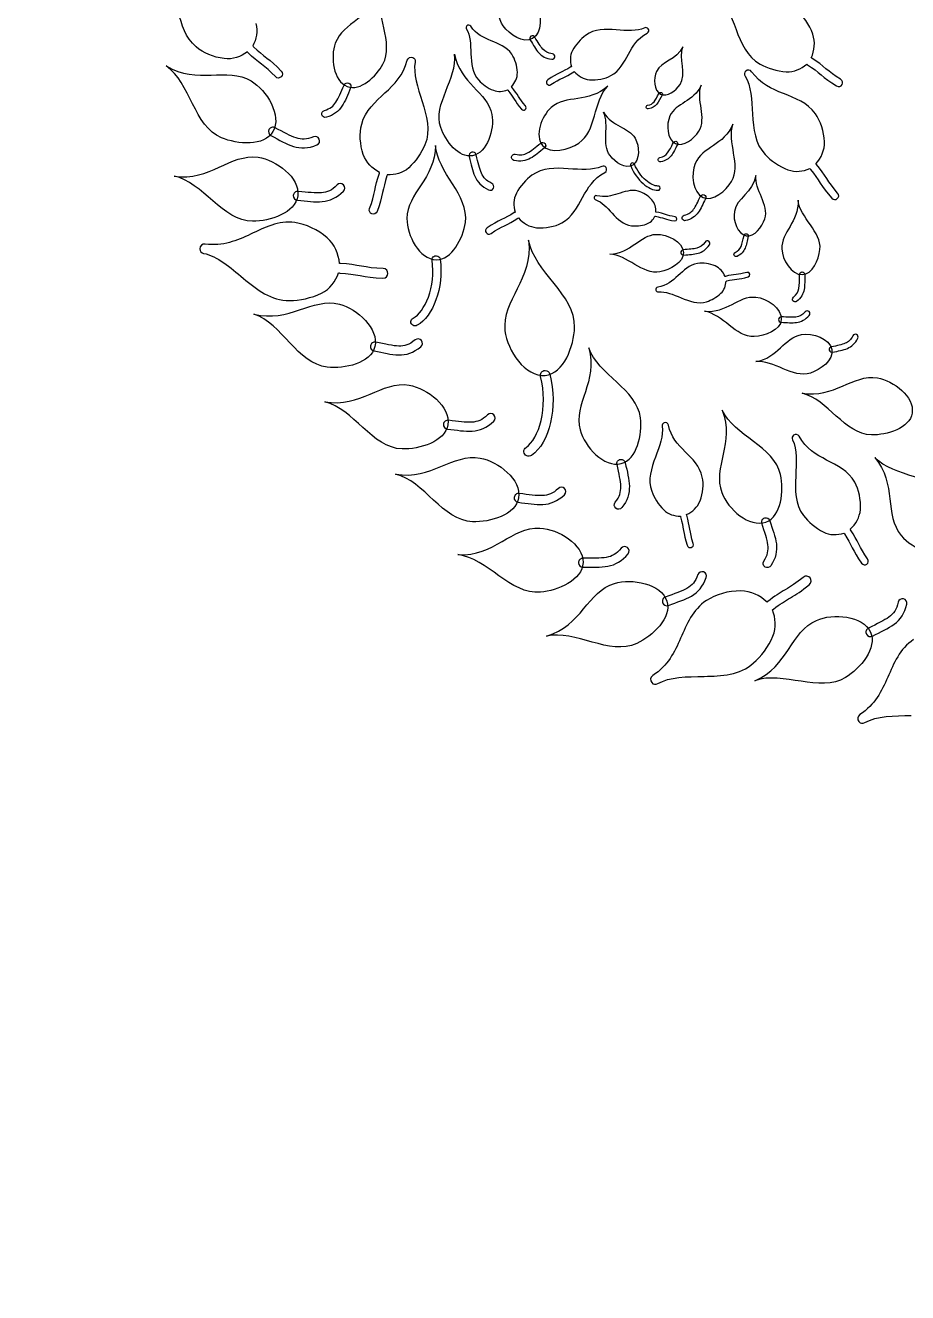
# Model space of a CAD drawing. Extents: x 5.1 to 86.3, y 5.1 to 86.3.
# Drawn here: x 21.09 to 31.24, y 44.89 to 59.46 of the extents above; entities that cross this region are included whole.
import ezdxf

# ---------------------------------------------------------------- set-up
doc = ezdxf.new("R2010")
doc.units = 0
doc.layers.add('View004', color=7, linetype='CONTINUOUS')

msp = doc.modelspace()

# ---------------------------------------------------------------- linework, layer by layer
at = {"layer": 'View004', "color": 1}
for p, q in [((26.173601, 59.457771), (26.173642, 59.457782)), ((26.910342, 59.337355), (26.910342, 59.337355)), ((28.258728, 59.422778), (28.258745, 59.42278)), ((26.927648, 59.310709), (26.927648, 59.310709)), ((25.550251, 59.093166), (25.550199, 59.093175)), ((29.380641, 58.937076), (29.380672, 58.937134)), ((24.797876, 58.759862), (24.797876, 58.759862)), ((24.815171, 58.798074), (24.815171, 58.798074)), ((28.401521, 58.671156), (28.401521, 58.671156)), ((28.4123, 58.689894), (28.4123, 58.689894)), ((23.896648, 58.26408), (23.896648, 58.26408)), ((23.942794, 58.240812), (23.942794, 58.240812)), ((26.228477, 58.005183), (26.228477, 58.005183)), ((27.043696, 58.081358), (27.043696, 58.081358)), ((27.072524, 58.103412), (27.072524, 58.103412)), ((28.571881, 58.103334), (28.571881, 58.103334)), ((28.584516, 58.126499), (28.584516, 58.126499)), ((26.23944, 57.964141), (26.23944, 57.964141)), ((28.066105, 57.87646), (28.066097, 57.876455)), ((28.079854, 57.855684), (28.079854, 57.855684)), ((27.773944, 57.828436), (27.773943, 57.828437)), ((24.176281, 57.506734), (24.176281, 57.506734)), ((24.227822, 57.502956), (24.227822, 57.502956)), ((27.637572, 57.48379), (27.637586, 57.483784)), ((28.8891, 57.483726), (28.8891, 57.483726)), ((28.903954, 57.512824), (28.903954, 57.512824)), ((29.385105, 57.042488), (29.385105, 57.042488)), ((29.39122, 57.066984), (29.39122, 57.066984)), ((23.100408, 56.894303), (23.100377, 56.894382)), ((28.633122, 56.848453), (28.633122, 56.848453)), ((28.66337, 56.851714), (28.66337, 56.851714)), ((25.819495, 56.766879), (25.819495, 56.766879)), ((25.823168, 56.813935), (25.823185, 56.813935)), ((30.029096, 56.596218), (30.029096, 56.596218)), ((30.030013, 56.626928), (30.030013, 56.626928)), ((28.346628, 56.417562), (28.346643, 56.417523)), ((29.757861, 56.07998), (29.757861, 56.07998)), ((29.789674, 56.079181), (29.789674, 56.079181)), ((25.06372, 55.777919), (25.06372, 55.777919)), ((25.114581, 55.768756), (25.114581, 55.768756)), ((30.340858, 55.726557), (30.340858, 55.726557)), ((30.371766, 55.734134), (30.371766, 55.734134)), ((27.071815, 55.494301), (27.071836, 55.494303)), ((27.073944, 55.438187), (27.073944, 55.438187)), ((25.903547, 54.876136), (25.903547, 54.876136)), ((25.954975, 54.871044), (25.954975, 54.871044)), ((28.443701, 54.89326), (28.443732, 54.893245)), ((29.931377, 54.750715), (29.931394, 54.750751)), ((27.937947, 54.47213), (27.937947, 54.47213)), ((27.947161, 54.423458), (27.947161, 54.423458)), ((26.716703, 54.03527), (26.716703, 54.03527)), ((26.768089, 54.029764), (26.768089, 54.029764)), ((29.598194, 53.798954), (29.598194, 53.798954)), ((29.612252, 53.751455), (29.612252, 53.751455)), ((27.456993, 53.283119), (27.456993, 53.283119)), ((27.508662, 53.284172), (27.508662, 53.284172)), ((28.424705, 52.822196), (28.424705, 52.822196)), ((28.47294, 52.840749), (28.47294, 52.840749)), ((30.814619, 52.485465), (30.814619, 52.485465)), ((30.768839, 52.461484), (30.768839, 52.461484)), ((28.298846, 51.904585), (28.29883, 51.904614)), ((30.680968, 51.455858), (30.680952, 51.455887))]:
    msp.add_line(p, q, dxfattribs=at)
at = {"layer": 'View004', "color": 3}
for points in [[(7.701295, 45.701241), (7.701295, 59.277333), (14.944054, 71.82216), (26.701295, 78.610206)], [(45.701295, 7.701242), (24.714474, 7.701242), (7.701295, 24.714421), (7.701295, 45.701241)]]:
    msp.add_open_spline(points, degree=3, dxfattribs=at)
at = {"layer": 'View004', "color": 1}
for points in [[(26.59141, 59.456206), (26.462942, 59.626841), (26.598763, 59.902089), (26.509438, 60.091708)], [(25.188589, 59.862161), (25.072475, 59.542576), (24.750133, 59.503369), (24.659778, 59.257391)], [(25.207798, 59.016511), (25.341576, 59.26471), (25.109666, 59.596958), (25.188589, 59.862161)], [(29.055429, 59.810464), (29.157042, 59.723154), (29.209752, 59.571839), (29.268436, 59.416754)], [(23.058151, 59.215682), (22.93305, 59.322446), (22.895991, 59.470919), (22.852998, 59.613375)], [(26.974379, 59.699048), (27.037234, 59.584818), (27.040708, 59.375641), (26.927648, 59.310709)], [(30.151404, 59.361138), (30.11209, 59.471432), (30.039795, 59.574051), (29.955577, 59.637675)], [(23.746351, 59.48242), (23.771454, 59.393532), (23.751823, 59.304104), (23.709651, 59.225893)], [(26.217468, 59.452527), (26.207444, 59.46718), (26.186795, 59.469627), (26.173601, 59.457771)], [(26.173642, 59.457782), (26.16323, 59.44832), (26.160965, 59.432801), (26.168246, 59.42077)], [(26.168246, 59.42077), (26.21323, 59.346259), (26.215039, 59.242177), (26.219774, 59.134556)], [(26.451886, 59.285466), (26.365119, 59.321505), (26.281165, 59.359915), (26.217468, 59.452527)], [(26.927648, 59.310709), (26.821748, 59.249888), (26.664863, 59.358642), (26.59141, 59.456206)], [(26.910342, 59.337355), (26.895881, 59.327961), (26.891734, 59.308645), (26.901064, 59.294143)], [(26.934301, 59.341514), (26.926081, 59.343411), (26.917442, 59.341912), (26.910342, 59.337355)], [(26.954015, 59.327276), (26.94963, 59.334483), (26.942522, 59.339617), (26.934301, 59.341514)], [(27.046118, 59.190362), (27.017821, 59.221363), (26.991349, 59.268037), (26.954015, 59.327276)], [(27.538348, 59.347563), (27.482139, 59.305839), (27.424639, 59.243356), (27.38763, 59.173231)], [(27.889865, 59.410939), (27.768359, 59.41895), (27.640615, 59.423472), (27.538348, 59.347563)], [(28.217826, 59.43339), (28.128538, 59.392076), (28.011371, 59.402929), (27.889865, 59.410939)], [(28.030681, 59.131448), (28.08192, 59.22447), (28.135476, 59.314042), (28.247419, 59.374138)], [(28.258745, 59.42278), (28.249404, 59.435654), (28.232243, 59.440123), (28.217826, 59.43339)], [(28.247419, 59.374138), (28.265119, 59.383592), (28.270432, 59.406491), (28.258728, 59.422778)], [(29.268436, 59.416754), (29.327115, 59.261668), (29.393646, 59.100822), (29.54546, 59.016967)], [(30.133894, 59.089411), (30.170617, 59.174327), (30.184191, 59.269166), (30.151404, 59.361138)], [(23.379423, 59.080236), (23.259887, 59.095284), (23.14075, 59.14517), (23.058151, 59.215682)], [(23.709651, 59.225893), (23.713299, 59.223537), (23.716871, 59.220953), (23.719873, 59.217761)], [(23.719873, 59.217761), (23.83243, 59.103988), (23.905744, 59.076487), (24.037652, 58.937699)], [(24.659778, 59.257391), (24.60043, 59.095833), (24.637432, 58.822153), (24.797876, 58.759862)], [(26.688711, 59.131367), (26.629575, 59.216727), (26.538652, 59.249423), (26.451886, 59.285466)], [(26.901064, 59.294143), (26.937343, 59.236595), (26.963582, 59.187382), (26.999501, 59.148071)], [(27.156853, 59.135116), (27.102841, 59.141935), (27.074405, 59.159355), (27.046118, 59.190362)], [(27.38763, 59.173231), (27.356858, 59.114931), (27.357253, 59.049581), (27.375014, 58.98871)], [(28.656963, 59.217099), (28.581449, 59.058958), (28.414141, 59.054935), (28.355514, 58.933265)], [(28.624608, 58.782349), (28.70562, 58.90299), (28.603241, 59.084998), (28.656963, 59.217099)], [(23.64856, 59.15808), (23.571382, 59.102356), (23.479102, 59.067686), (23.379423, 59.080236)], [(23.65426, 59.152076), (23.652208, 59.1539), (23.650308, 59.155876), (23.64856, 59.15808)], [(23.970499, 58.87338), (23.846423, 59.00395), (23.775414, 59.029688), (23.65426, 59.152076)], [(25.230666, 58.685025), (25.339964, 58.786001), (25.44379, 58.888959), (25.487893, 59.061428)], [(25.487893, 59.061428), (25.494809, 59.088689), (25.52416, 59.103608), (25.550251, 59.093166)], [(25.550199, 59.093175), (25.570848, 59.0848), (25.582696, 59.062965), (25.578387, 59.041085)], [(25.578387, 59.041085), (25.552213, 58.905746), (25.606378, 58.750027), (25.658127, 58.587452)], [(25.872275, 58.288368), (25.77964, 58.558493), (26.066304, 58.852137), (26.031293, 59.130182)], [(26.031293, 59.130182), (26.094475, 58.791648), (26.410082, 58.699174), (26.459695, 58.438448)], [(26.219774, 59.134556), (26.224486, 59.026934), (26.232914, 58.914165), (26.309579, 58.831596)], [(26.753425, 58.920953), (26.751525, 58.997001), (26.727767, 59.075006), (26.688711, 59.131367)], [(26.999501, 59.148071), (27.03538, 59.108735), (27.082869, 59.081261), (27.148894, 59.072925)], [(27.148894, 59.072925), (27.166068, 59.070727), (27.181771, 59.082868), (27.183969, 59.100041)], [(27.183969, 59.100041), (27.186167, 59.117215), (27.174026, 59.132918), (27.156853, 59.135116)], [(27.828209, 58.884446), (27.931441, 58.940321), (27.979438, 59.038425), (28.030681, 59.131448)], [(30.14081, 59.085231), (30.138606, 59.086827), (30.136326, 59.088195), (30.133894, 59.089411)], [(30.471535, 58.843472), (30.321633, 58.93388), (30.282335, 58.99588), (30.14081, 59.085231)], [(23.351137, 58.169839), (23.030843, 58.304379), (22.99623, 58.802408), (22.715389, 58.995688)], [(22.715389, 58.995688), (23.073966, 58.779025), (23.413425, 58.990779), (23.690358, 58.824778)], [(24.037652, 58.937699), (24.08253, 58.892904), (24.013317, 58.826619), (23.970499, 58.87338)], [(24.797876, 58.759862), (24.94816, 58.701515), (25.13131, 58.874599), (25.207798, 59.016511)], [(26.687457, 58.756815), (26.727357, 58.801769), (26.75499, 58.857538), (26.753425, 58.920953)], [(27.366662, 58.98453), (27.271141, 58.921898), (27.21587, 58.913629), (27.103114, 58.83642)], [(27.1404, 58.781518), (27.246464, 58.854159), (27.299863, 58.861539), (27.402668, 58.928903)], [(27.375014, 58.98871), (27.372126, 58.987646), (27.369238, 58.986278), (27.366662, 58.98453)], [(27.402668, 58.928903), (27.404416, 58.929891), (27.406012, 58.930955), (27.407532, 58.932247)], [(27.407532, 58.932247), (27.453094, 58.881852), (27.512336, 58.843896), (27.58378, 58.837797)], [(27.58378, 58.837797), (27.669457, 58.830501), (27.760046, 58.847541), (27.828209, 58.884446)], [(28.355514, 58.933265), (28.317007, 58.853354), (28.322327, 58.711118), (28.401521, 58.671156)], [(29.380672, 58.937134), (29.364864, 58.922329), (29.36174, 58.898382), (29.3733, 58.880043)], [(29.3733, 58.880043), (29.444284, 58.766424), (29.449516, 58.606276), (29.459328, 58.44075)], [(29.448273, 58.930084), (29.432495, 58.952398), (29.400659, 58.955681), (29.380641, 58.937076)], [(29.81298, 58.678468), (29.678595, 58.731904), (29.548481, 58.789045), (29.448273, 58.930084)], [(29.54546, 59.016967), (29.628905, 58.970873), (29.738794, 58.934909), (29.846586, 58.928649)], [(29.846586, 58.928649), (29.936202, 58.923405), (30.016957, 58.960827), (30.082357, 59.017207)], [(30.082357, 59.017207), (30.085321, 59.014167), (30.088589, 59.011431), (30.092214, 59.009204)], [(30.092214, 59.009204), (30.223763, 58.926208), (30.265218, 58.86239), (30.42456, 58.766269)], [(23.690358, 58.824778), (23.87225, 58.715752), (24.048475, 58.424666), (23.942794, 58.240812)], [(24.667162, 58.579277), (24.697936, 58.625354), (24.723216, 58.691524), (24.760176, 58.776247)], [(24.83586, 58.743521), (24.79994, 58.661213), (24.775468, 58.591778), (24.736397, 58.533341)], [(24.760176, 58.776247), (24.764468, 58.786524), (24.772724, 58.794635), (24.783076, 58.798744)], [(24.783076, 58.798744), (24.793428, 58.802852), (24.805, 58.802611), (24.815171, 58.798074)], [(24.815171, 58.798074), (24.835909, 58.788685), (24.845157, 58.7643), (24.83586, 58.743521)], [(26.309579, 58.831596), (26.351721, 58.786209), (26.412234, 58.741708), (26.477486, 58.715963)], [(26.690877, 58.752863), (26.689889, 58.754307), (26.688749, 58.755599), (26.687457, 58.756815)], [(26.845902, 58.536526), (26.771749, 58.622751), (26.760079, 58.668992), (26.690877, 58.752863)], [(27.103114, 58.83642), (27.065114, 58.811842), (27.103542, 58.755261), (27.1404, 58.781518)], [(27.792788, 58.76181), (27.573445, 58.565691), (27.311645, 58.667747), (27.142069, 58.517201)], [(27.461275, 58.109229), (27.664864, 58.243694), (27.62406, 58.591928), (27.792788, 58.76181)], [(28.401521, 58.671156), (28.4757, 58.633725), (28.578289, 58.71337), (28.624608, 58.782349)], [(28.868484, 58.776622), (28.780711, 58.581551), (28.576656, 58.57201), (28.508482, 58.421914)], [(28.841036, 58.245199), (28.936556, 58.39466), (28.806584, 58.613931), (28.868484, 58.776622)], [(30.42456, 58.766269), (30.476475, 58.733057), (30.524884, 58.812629), (30.471535, 58.843472)], [(24.962779, 58.326577), (25.004062, 58.485776), (25.121368, 58.584049), (25.230666, 58.685025)], [(25.658127, 58.587452), (25.709876, 58.424877), (25.758985, 58.252643), (25.690116, 58.088017)], [(26.477486, 58.715963), (26.531735, 58.694553), (26.589161, 58.701234), (26.640967, 58.722727)], [(26.640967, 58.722727), (26.642183, 58.720295), (26.643627, 58.717863), (26.645451, 58.715811)], [(26.645451, 58.715811), (26.709785, 58.637886), (26.722414, 58.590086), (26.801237, 58.498419)], [(28.252254, 58.543447), (28.288697, 58.550064), (28.307377, 58.562942), (28.325455, 58.585046)], [(28.325455, 58.585046), (28.343541, 58.607146), (28.359812, 58.639827), (28.383, 58.681443)], [(28.42019, 58.660878), (28.397656, 58.620449), (28.381637, 58.586052), (28.358678, 58.558026)], [(28.383, 58.681443), (28.385715, 58.6865), (28.390355, 58.690249), (28.39587, 58.69184)], [(28.39587, 58.69184), (28.401385, 58.693431), (28.407309, 58.692729), (28.4123, 58.689894)], [(28.4123, 58.689894), (28.42247, 58.684043), (28.425996, 58.671073), (28.42019, 58.660878)], [(30.181088, 58.44686), (30.088068, 58.576846), (29.947365, 58.625033), (29.81298, 58.678468)], [(24.505191, 58.43403), (24.498913, 58.456007), (24.511639, 58.478911), (24.533615, 58.48519)], [(24.533615, 58.48519), (24.60275, 58.504814), (24.636402, 58.533194), (24.667162, 58.579277)], [(24.736397, 58.533341), (24.697384, 58.474881), (24.640862, 58.429596), (24.55635, 58.405607)], [(26.459695, 58.438448), (26.492284, 58.267204), (26.410059, 57.999856), (26.23944, 57.964141)], [(26.801237, 58.498419), (26.82653, 58.467389), (26.872563, 58.506665), (26.845902, 58.536526)], [(27.142069, 58.517201), (27.030691, 58.418324), (26.946873, 58.194525), (27.043696, 58.081358)], [(27.819139, 57.96473), (27.717499, 58.09742), (27.816928, 58.31766), (27.745007, 58.466078)], [(27.745007, 58.466078), (27.843713, 58.289404), (28.032355, 58.299676), (28.108891, 58.163794)], [(28.23512, 58.518623), (28.232996, 58.53021), (28.240668, 58.541324), (28.252254, 58.543447)], [(28.259944, 58.501489), (28.248358, 58.499365), (28.237244, 58.507037), (28.23512, 58.518623)], [(28.358678, 58.558026), (28.335748, 58.529985), (28.304494, 58.509577), (28.259944, 58.501489)], [(29.459328, 58.44075), (29.46914, 58.275223), (29.48472, 58.101861), (29.604656, 57.976581)], [(30.28563, 58.124536), (30.280994, 58.241535), (30.242522, 58.361033), (30.181088, 58.44686)], [(23.966274, 58.28569), (23.954208, 58.292226), (23.940015, 58.293617), (23.926909, 58.28955)], [(24.55635, 58.405607), (24.534374, 58.399328), (24.511469, 58.412054), (24.505191, 58.43403)], [(24.981513, 57.978425), (24.94276, 58.092502), (24.935502, 58.221456), (24.962779, 58.326577)], [(28.508482, 58.421914), (28.463704, 58.323331), (28.474134, 58.149907), (28.571881, 58.103334)], [(29.233406, 58.327068), (29.131376, 58.082666), (28.879147, 58.06395), (28.799851, 57.875874)], [(29.217422, 57.668416), (29.330584, 57.856632), (29.162301, 58.123617), (29.233406, 58.327068)], [(23.942794, 58.240812), (23.843805, 58.068602), (23.534269, 58.092912), (23.351137, 58.169839)], [(23.896648, 58.26408), (23.884023, 58.239034), (23.894018, 58.208494), (23.919008, 58.195759)], [(23.926909, 58.28955), (23.913804, 58.285482), (23.902893, 58.276299), (23.896648, 58.26408)], [(23.919008, 58.195759), (24.017126, 58.144611), (24.094308, 58.096952), (24.176983, 58.071134)], [(24.207846, 58.168746), (24.142689, 58.189129), (24.067259, 58.233031), (23.966274, 58.28569)], [(24.408702, 58.181823), (24.32722, 58.147163), (24.272993, 58.148347), (24.207846, 58.168746)], [(24.475536, 58.154748), (24.464557, 58.18068), (24.434635, 58.192802), (24.408702, 58.181823)], [(24.448462, 58.087914), (24.474394, 58.098893), (24.486516, 58.128816), (24.475536, 58.154748)], [(26.23944, 57.964141), (26.079627, 57.930689), (25.925238, 58.13392), (25.872275, 58.288368)], [(28.108891, 58.163794), (28.159161, 58.074549), (28.165514, 57.909104), (28.079854, 57.855684)], [(28.571881, 58.103334), (28.663437, 58.05971), (28.786423, 58.159741), (28.841036, 58.245199)], [(24.176983, 58.071134), (24.25962, 58.04525), (24.348856, 58.045545), (24.448462, 58.087914)], [(25.811468, 58.082897), (25.810792, 57.700265), (25.48464, 57.535504), (25.483079, 57.240623)], [(25.690116, 58.088017), (25.65226, 57.997529), (25.586609, 57.898315), (25.50367, 57.824398)], [(26.155185, 57.19526), (26.201852, 57.509097), (25.829357, 57.772042), (25.811468, 58.082897)], [(26.228477, 58.005183), (26.206203, 57.999231), (26.192931, 57.976394), (26.198785, 57.954094)], [(26.260658, 58.000546), (26.250993, 58.006363), (26.239391, 58.008035), (26.228477, 58.005183)], [(26.87012, 57.997188), (26.912443, 58.01972), (26.958802, 58.059819), (27.021661, 58.109283)], [(27.065966, 58.053352), (27.004889, 58.005304), (26.957809, 57.962384), (26.904101, 57.933826)], [(27.021661, 58.109283), (27.02914, 58.115361), (27.038755, 58.118165), (27.048329, 58.11706)], [(27.043696, 58.081358), (27.134388, 57.975358), (27.344871, 58.032345), (27.461275, 58.109229)], [(27.048329, 58.11706), (27.057903, 58.115955), (27.066626, 58.111034), (27.072524, 58.103412)], [(27.072524, 58.103412), (27.084491, 58.087765), (27.081559, 58.065388), (27.065966, 58.053352)], [(28.481441, 57.996148), (28.5029, 58.023617), (28.52185, 58.063949), (28.548994, 58.115374)], [(28.594947, 58.091308), (28.568568, 58.041349), (28.549972, 57.998931), (28.522731, 57.964095)], [(28.548994, 58.115374), (28.552167, 58.121621), (28.557726, 58.126324), (28.564412, 58.128418)], [(28.564412, 58.128418), (28.571098, 58.130512), (28.578346, 58.12982), (28.584516, 58.126499)], [(28.584516, 58.126499), (28.597087, 58.11964), (28.60175, 58.10391), (28.594947, 58.091308)], [(30.187952, 57.870368), (30.248304, 57.940486), (30.289524, 58.026972), (30.28563, 58.124536)], [(22.80471, 57.729032), (23.218977, 57.666558), (23.451188, 57.992364), (23.770621, 57.945344)], [(23.770621, 57.945344), (23.980425, 57.914464), (24.254861, 57.713289), (24.227822, 57.502956)], [(25.169241, 57.770454), (25.085372, 57.815484), (25.01383, 57.883298), (24.981513, 57.978425)], [(26.198785, 57.954094), (26.221067, 57.865911), (26.234039, 57.792484), (26.263417, 57.727632)], [(26.279821, 57.974281), (26.277231, 57.985259), (26.270322, 57.994729), (26.260658, 58.000546)], [(26.340194, 57.762085), (26.317063, 57.813214), (26.302743, 57.883512), (26.279821, 57.974281)], [(26.714548, 57.910142), (26.695223, 57.914351), (26.68297, 57.933429), (26.687179, 57.952754)], [(26.687179, 57.952754), (26.691388, 57.972078), (26.710466, 57.984332), (26.729791, 57.980122)], [(26.904101, 57.933826), (26.850428, 57.905226), (26.788799, 57.893838), (26.714548, 57.910142)], [(26.729791, 57.980122), (26.790532, 57.966784), (26.827805, 57.974646), (26.87012, 57.997188)], [(28.079854, 57.855684), (27.999619, 57.805647), (27.877252, 57.888862), (27.819139, 57.96473)], [(28.066097, 57.876455), (28.056702, 57.869762), (28.053171, 57.857183), (28.057645, 57.846353)], [(28.086796, 57.879831), (28.079761, 57.882024), (28.07214, 57.880782), (28.066105, 57.87646)], [(28.102207, 57.865205), (28.099508, 57.87225), (28.093831, 57.877638), (28.086796, 57.879831)], [(28.230178, 57.681536), (28.179531, 57.725743), (28.13161, 57.790123), (28.102207, 57.865205)], [(28.373043, 57.912591), (28.370131, 57.926671), (28.379184, 57.940447), (28.393265, 57.943359)], [(28.403811, 57.89237), (28.389731, 57.889458), (28.375955, 57.898511), (28.373043, 57.912591)], [(28.393265, 57.943359), (28.437554, 57.952441), (28.459991, 57.968674), (28.481441, 57.996148)], [(28.522731, 57.964095), (28.495525, 57.929242), (28.457951, 57.903473), (28.403811, 57.89237)], [(28.799851, 57.875874), (28.747767, 57.752347), (28.766546, 57.538059), (28.8891, 57.483726)], [(29.604656, 57.976581), (29.670578, 57.907718), (29.764761, 57.840648), (29.865791, 57.802555)], [(30.193272, 57.864364), (30.191676, 57.866568), (30.189928, 57.868544), (30.187952, 57.870368)], [(30.436946, 57.535046), (30.320789, 57.666012), (30.301748, 57.736906), (30.193272, 57.864364)], [(23.708698, 57.210373), (23.361297, 57.211703), (23.13822, 57.65832), (22.80471, 57.729032)], [(25.054067, 57.356422), (25.117208, 57.525112), (25.109296, 57.600226), (25.166353, 57.76271)], [(25.25412, 57.732439), (25.201041, 57.581454), (25.208383, 57.503497), (25.141278, 57.324168)], [(25.166353, 57.76271), (25.167092, 57.76537), (25.168025, 57.767954), (25.169241, 57.770454)], [(25.256932, 57.745192), (25.256451, 57.74086), (25.25564, 57.736543), (25.25412, 57.732439)], [(25.50367, 57.824398), (25.434715, 57.762945), (25.345699, 57.741505), (25.256932, 57.745192)], [(26.263417, 57.727632), (26.292734, 57.662767), (26.341724, 57.608173), (26.422203, 57.570228)], [(26.45808, 57.64599), (26.392244, 57.67703), (26.36331, 57.710952), (26.340194, 57.762085)], [(26.921364, 57.739418), (26.854841, 57.690033), (26.786792, 57.616091), (26.742992, 57.533099)], [(27.337379, 57.814422), (27.193579, 57.823907), (27.042396, 57.829258), (26.921364, 57.739418)], [(27.725516, 57.840992), (27.619845, 57.792101), (27.481179, 57.804945), (27.337379, 57.814422)], [(27.504053, 57.483654), (27.564701, 57.593745), (27.628077, 57.699751), (27.76056, 57.770874)], [(27.773943, 57.828437), (27.762892, 57.843675), (27.742578, 57.848964), (27.725516, 57.840992)], [(27.76056, 57.770874), (27.781513, 57.782061), (27.787791, 57.809163), (27.773944, 57.828436)], [(28.057645, 57.846353), (28.090253, 57.763134), (28.142251, 57.693069), (28.198926, 57.64361)], [(29.497444, 57.73744), (29.463194, 57.53565), (29.276543, 57.477623), (29.249599, 57.322203)], [(29.600138, 57.238737), (29.652556, 57.400162), (29.479346, 57.57187), (29.497444, 57.73744)], [(29.865791, 57.802555), (29.949786, 57.770886), (30.038012, 57.782514), (30.117239, 57.816843)], [(30.117239, 57.816843), (30.119215, 57.813119), (30.121495, 57.809471), (30.124231, 57.806271)], [(30.124231, 57.806271), (30.225077, 57.687851), (30.245635, 57.614579), (30.369101, 57.475348)], [(24.680698, 57.627272), (24.618755, 57.563997), (24.568225, 57.544281), (24.500237, 57.538119)], [(24.752805, 57.627917), (24.732715, 57.64765), (24.700432, 57.647362), (24.680698, 57.627272)], [(24.75345, 57.55581), (24.773184, 57.5759), (24.772895, 57.608183), (24.752805, 57.627917)], [(26.422203, 57.570228), (26.443124, 57.560321), (26.468115, 57.56925), (26.478022, 57.590171)], [(26.478022, 57.590171), (26.487929, 57.611091), (26.479001, 57.636083), (26.45808, 57.64599)], [(28.143794, 57.555883), (28.059616, 57.578159), (27.983821, 57.549499), (27.908855, 57.525316)], [(28.198926, 57.64361), (28.255594, 57.594147), (28.316636, 57.564244), (28.372041, 57.56603)], [(28.370359, 57.615477), (28.334345, 57.614315), (28.280825, 57.637328), (28.230178, 57.681536)], [(28.392854, 57.60439), (28.387944, 57.612115), (28.379275, 57.616387), (28.370359, 57.615477)], [(28.372041, 57.56603), (28.380998, 57.565764), (28.389355, 57.57065), (28.393728, 57.578709)], [(28.393728, 57.578709), (28.3981, 57.586769), (28.397763, 57.596665), (28.392854, 57.60439)], [(28.8891, 57.483726), (29.003893, 57.432834), (29.152721, 57.560801), (29.217422, 57.668416)], [(24.227822, 57.502956), (24.202496, 57.305944), (23.90733, 57.209611), (23.708698, 57.210373)], [(24.176281, 57.506734), (24.174234, 57.478761), (24.195183, 57.454395), (24.223147, 57.452224)], [(24.194452, 57.541867), (24.18391, 57.533081), (24.177359, 57.520414), (24.176281, 57.506734)], [(24.232283, 57.553409), (24.218633, 57.554814), (24.204993, 57.550652), (24.194452, 57.541867)], [(24.223147, 57.452224), (24.333381, 57.442644), (24.422942, 57.428252), (24.509195, 57.436137)], [(24.500237, 57.538119), (24.432247, 57.531938), (24.345745, 57.543533), (24.232283, 57.553409)], [(24.509195, 57.436137), (24.595438, 57.443945), (24.677729, 57.478461), (24.75345, 57.55581)], [(26.742992, 57.533099), (26.706573, 57.464098), (26.707044, 57.386761), (26.728058, 57.314721)], [(27.264431, 57.191331), (27.386604, 57.257451), (27.443409, 57.373562), (27.504053, 57.483654)], [(27.637586, 57.483784), (27.636066, 57.47208), (27.643058, 57.460946), (27.654306, 57.457253)], [(27.668398, 57.504325), (27.654026, 57.508201), (27.639525, 57.498549), (27.637572, 57.48379)], [(27.654306, 57.457253), (27.72355, 57.434202), (27.781347, 57.368787), (27.842933, 57.302707)], [(27.908855, 57.525316), (27.833889, 57.501095), (27.75943, 57.479906), (27.668398, 57.504325)], [(28.299583, 57.456868), (28.257, 57.50436), (28.199382, 57.541183), (28.143794, 57.555883)], [(28.346817, 57.316258), (28.347805, 57.366646), (28.335083, 57.417263), (28.299583, 57.456868)], [(28.780794, 57.348005), (28.806423, 57.382729), (28.828512, 57.433287), (28.860367, 57.497853)], [(28.918055, 57.469623), (28.887098, 57.406898), (28.865519, 57.35377), (28.832982, 57.309732)], [(28.860367, 57.497853), (28.864082, 57.505692), (28.870803, 57.511701), (28.879007, 57.514519)], [(28.879007, 57.514519), (28.887212, 57.517337), (28.896206, 57.516726), (28.903954, 57.512824)], [(28.903954, 57.512824), (28.919745, 57.504761), (28.926049, 57.48545), (28.918055, 57.469623)], [(29.982404, 57.451593), (29.994023, 57.202798), (29.787163, 57.085398), (29.795441, 56.893627)], [(30.23385, 56.885315), (30.254301, 57.090831), (30.003831, 57.25005), (29.982404, 57.451593)], [(30.369101, 57.475348), (30.408766, 57.428183), (30.478681, 57.489712), (30.436946, 57.535046)], [(25.141278, 57.324168), (25.120629, 57.264219), (25.030744, 57.297461), (25.054067, 57.356422)], [(26.718178, 57.309781), (26.605131, 57.235658), (26.539719, 57.225871), (26.406274, 57.134495)], [(26.728058, 57.314721), (26.724638, 57.313429), (26.721218, 57.311909), (26.718178, 57.309781)], [(27.842933, 57.302707), (27.904515, 57.236625), (27.971246, 57.169259), (28.065089, 57.158305)], [(28.351149, 57.315585), (28.349705, 57.315939), (28.348261, 57.316163), (28.346817, 57.316258)], [(28.567773, 57.261937), (28.473543, 57.276589), (28.440937, 57.299739), (28.351149, 57.315585)], [(28.649463, 57.240921), (28.645382, 57.258249), (28.656121, 57.275604), (28.673449, 57.279685)], [(28.673449, 57.279685), (28.727956, 57.292425), (28.755177, 57.313276), (28.780794, 57.348005)], [(28.832982, 57.309732), (28.80049, 57.265675), (28.754858, 57.232509), (28.688227, 57.216935)], [(29.249599, 57.322203), (29.231901, 57.220123), (29.283366, 57.06205), (29.385105, 57.042488)], [(24.194717, 57.194722), (24.00316, 57.220197), (23.844301, 57.135974), (23.686039, 57.061658)], [(24.565412, 57.020339), (24.458374, 57.112981), (24.321212, 57.177918), (24.194717, 57.194722)], [(25.483079, 57.240623), (25.48205, 57.046945), (25.625869, 56.771449), (25.819495, 56.766879)], [(25.819495, 56.766879), (26.000858, 56.762599), (26.128503, 57.015819), (26.155185, 57.19526)], [(26.406274, 57.134495), (26.361305, 57.10541), (26.406779, 57.038445), (26.4504, 57.069523)], [(26.4504, 57.069523), (26.575925, 57.155493), (26.639122, 57.164227), (26.760791, 57.243952)], [(26.760791, 57.243952), (26.762843, 57.245092), (26.764743, 57.246384), (26.766567, 57.247904)], [(26.766567, 57.247904), (26.820489, 57.188259), (26.8906, 57.143342), (26.975153, 57.136125)], [(26.975153, 57.136125), (27.07655, 57.127468), (27.183762, 57.147662), (27.264431, 57.191331)], [(28.065089, 57.158305), (28.11667, 57.152301), (28.179493, 57.156861), (28.23513, 57.175907)], [(28.23513, 57.175907), (28.281383, 57.191768), (28.314385, 57.227283), (28.335726, 57.269202)], [(28.335726, 57.269202), (28.337854, 57.26829), (28.340058, 57.267606), (28.342338, 57.267226)], [(28.342338, 57.267226), (28.425785, 57.252528), (28.459853, 57.228899), (28.560021, 57.213319)], [(28.560021, 57.213319), (28.593043, 57.207315), (28.601039, 57.257392), (28.567773, 57.261937)], [(28.688227, 57.216935), (28.670899, 57.212854), (28.653544, 57.223593), (28.649463, 57.240921)], [(29.385105, 57.042488), (29.4804, 57.024165), (29.570168, 57.146439), (29.600138, 57.238737)], [(23.686039, 57.061658), (23.527777, 56.987346), (23.369779, 56.919864), (23.16253, 56.948142)], [(24.708765, 56.723999), (24.696848, 56.83521), (24.654668, 56.943085), (24.565412, 57.020339)], [(26.883522, 56.992312), (26.935331, 56.540037), (26.572546, 56.300485), (26.611244, 55.951789)], [(27.411754, 55.990587), (27.423756, 56.367885), (26.947402, 56.627413), (26.883522, 56.992312)], [(27.8153, 56.832191), (28.061819, 56.839806), (28.161856, 57.05304), (28.351821, 57.05958)], [(28.351821, 57.05958), (28.47659, 57.063877), (28.656793, 56.976383), (28.66337, 56.851714)], [(28.954194, 56.979584), (28.940473, 56.988888), (28.921807, 56.985308), (28.912502, 56.971587)], [(29.327199, 56.921434), (29.340447, 56.952043), (29.348272, 56.993957), (29.36101, 57.04812)], [(29.36101, 57.04812), (29.362442, 57.054669), (29.366455, 57.060364), (29.372142, 57.063915)], [(29.372142, 57.063915), (29.377828, 57.067466), (29.384707, 57.068572), (29.39122, 57.066984)], [(29.409362, 57.036913), (29.39698, 56.984293), (29.389986, 56.940532), (29.373159, 56.901708)], [(29.39122, 57.066984), (29.404514, 57.063664), (29.412624, 57.050222), (29.409362, 57.036913)], [(23.100377, 56.894382), (23.100357, 56.8682), (23.11889, 56.845644), (23.144616, 56.84065)], [(23.16253, 56.948142), (23.129805, 56.952702), (23.100583, 56.927325), (23.100408, 56.894303)], [(23.144616, 56.84065), (23.303516, 56.809278), (23.449068, 56.681447), (23.603149, 56.553203)], [(28.66337, 56.851714), (28.669531, 56.734941), (28.508775, 56.647946), (28.393661, 56.627388)], [(28.639931, 56.87072), (28.634755, 56.864518), (28.6323, 56.85649), (28.633122, 56.848453)], [(28.633122, 56.848453), (28.634893, 56.832036), (28.649602, 56.82014), (28.666026, 56.821839)], [(28.66062, 56.881404), (28.652566, 56.880775), (28.645107, 56.876923), (28.639931, 56.87072)], [(28.817417, 56.900878), (28.778695, 56.89011), (28.727373, 56.88768), (28.66062, 56.881404)], [(28.666026, 56.821839), (28.730879, 56.827945), (28.784268, 56.829078), (28.833386, 56.842764)], [(28.912502, 56.971587), (28.883318, 56.928394), (28.856139, 56.911634), (28.817417, 56.900878)], [(28.833386, 56.842764), (28.882507, 56.856403), (28.926515, 56.885092), (28.96219, 56.937893)], [(28.96219, 56.937893), (28.971495, 56.951614), (28.967914, 56.970279), (28.954194, 56.979584)], [(29.246968, 56.817931), (29.240877, 56.830267), (29.245939, 56.845205), (29.258275, 56.851296)], [(29.258275, 56.851296), (29.297096, 56.870383), (29.31396, 56.890823), (29.327199, 56.921434)], [(29.373159, 56.901708), (29.356369, 56.862876), (29.327788, 56.829956), (29.280332, 56.806623)], [(29.795441, 56.893627), (29.800876, 56.767672), (29.903064, 56.593087), (30.029096, 56.596218)], [(30.029096, 56.596218), (30.147147, 56.59915), (30.222158, 56.767808), (30.23385, 56.885315)], [(24.718478, 56.723727), (24.71521, 56.724108), (24.712018, 56.724196), (24.708765, 56.723999)], [(25.210408, 56.666249), (24.998852, 56.672101), (24.920588, 56.713969), (24.718478, 56.723727)], [(25.729839, 56.338702), (25.773553, 56.459408), (25.793858, 56.610338), (25.773094, 56.760878)], [(25.773094, 56.760878), (25.771045, 56.774946), (25.775541, 56.789178), (25.785298, 56.799517)], [(25.785298, 56.799517), (25.795056, 56.809856), (25.809005, 56.815167), (25.823168, 56.813935)], [(25.865475, 56.773054), (25.888458, 56.606181), (25.866622, 56.442073), (25.817697, 56.307016)], [(25.823185, 56.813935), (25.8452, 56.812076), (25.862872, 56.794992), (25.865475, 56.773054)], [(28.393661, 56.627388), (28.192329, 56.591431), (28.015921, 56.826498), (27.8153, 56.832191)], [(28.82653, 56.724373), (28.730911, 56.708086), (28.667287, 56.644079), (28.602475, 56.584911)], [(29.030176, 56.695926), (28.965082, 56.724411), (28.889669, 56.735134), (28.82653, 56.724373)], [(29.142983, 56.575192), (29.120722, 56.626736), (29.084455, 56.672171), (29.030176, 56.695926)], [(29.280332, 56.806623), (29.267996, 56.800532), (29.253058, 56.805595), (29.246968, 56.817931)], [(23.603149, 56.553203), (23.75723, 56.42496), (23.922995, 56.295325), (24.132661, 56.297477)], [(24.50209, 56.38383), (24.599486, 56.431703), (24.662196, 56.519126), (24.697445, 56.617384)], [(24.697445, 56.617384), (24.702385, 56.616016), (24.707447, 56.615028), (24.712577, 56.6148)], [(24.712577, 56.6148), (24.900407, 56.605794), (24.982023, 56.563325), (25.206912, 56.557047)], [(25.206912, 56.557047), (25.281309, 56.553019), (25.284875, 56.665556), (25.210408, 56.666249)], [(28.602475, 56.584911), (28.537662, 56.525745), (28.47196, 56.469889), (28.368402, 56.452613)], [(29.147695, 56.576484), (29.146099, 56.576185), (29.144503, 56.575746), (29.142983, 56.575192)], [(29.392067, 56.622115), (29.289776, 56.593463), (29.246033, 56.601876), (29.147695, 56.576484)], [(29.161086, 56.523391), (29.252468, 56.547012), (29.297911, 56.538796), (29.406652, 56.569249)], [(29.406652, 56.569249), (29.442919, 56.578384), (29.427886, 56.632861), (29.392067, 56.622115)], [(29.99165, 56.437275), (29.999461, 56.477103), (29.997893, 56.528965), (29.998989, 56.596664)], [(29.998989, 56.596664), (29.998992, 56.604822), (30.002287, 56.612634), (30.008127, 56.61833)], [(30.008127, 56.61833), (30.013966, 56.624027), (30.021857, 56.627126), (30.030013, 56.626928)], [(30.030013, 56.626928), (30.04668, 56.626428), (30.059808, 56.61255), (30.059382, 56.595881)], [(30.059382, 56.595881), (30.058309, 56.530109), (30.061345, 56.476267), (30.051409, 56.425744)], [(28.368402, 56.452613), (28.352039, 56.449953), (28.341802, 56.433416), (28.346628, 56.417562)], [(28.346643, 56.417523), (28.350519, 56.404968), (28.36277, 56.396912), (28.375842, 56.398349)], [(28.375842, 56.398349), (28.456682, 56.406952), (28.545474, 56.367325), (28.638415, 56.328763)], [(29.094548, 56.381303), (29.134113, 56.418741), (29.151175, 56.469979), (29.153455, 56.522327)], [(29.153455, 56.522327), (29.156039, 56.522392), (29.158623, 56.522673), (29.161086, 56.523391)], [(29.927898, 56.33601), (29.969102, 56.368772), (29.98385, 56.397448), (29.99165, 56.437275)], [(30.051409, 56.425744), (30.041519, 56.375221), (30.016078, 56.328669), (29.965709, 56.28862)], [(23.723029, 56.142845), (24.128458, 56.037265), (24.39356, 56.33692), (24.7063, 56.256656)], [(24.132661, 56.297477), (24.247905, 56.298693), (24.384943, 56.326243), (24.50209, 56.38383)], [(24.7063, 56.256656), (24.911708, 56.203942), (25.16353, 55.975093), (25.114581, 55.768756)], [(25.556282, 56.096277), (25.617801, 56.129033), (25.686125, 56.217995), (25.729839, 56.338702)], [(25.817697, 56.307016), (25.768785, 56.171958), (25.69427, 56.064543), (25.599628, 56.014147)], [(28.638415, 56.328763), (28.731357, 56.290208), (28.830107, 56.252723), (28.930297, 56.284949)], [(28.907682, 56.176132), (29.16433, 56.149961), (29.297516, 56.357223), (29.495379, 56.337752)], [(28.930297, 56.284949), (28.985366, 56.302657), (29.046957, 56.336272), (29.094548, 56.381303)], [(29.495379, 56.337752), (29.625335, 56.324965), (29.800082, 56.209348), (29.789674, 56.079181)], [(29.923108, 56.293409), (29.912667, 56.306496), (29.914811, 56.325569), (29.927898, 56.33601)], [(29.965709, 56.28862), (29.952622, 56.278178), (29.933549, 56.280323), (29.923108, 56.293409)], [(24.567633, 55.532233), (24.222288, 55.569992), (24.047283, 56.037543), (23.723029, 56.142845)], [(29.479036, 55.883866), (29.265322, 55.874407), (29.114903, 56.142506), (28.907682, 56.176132)], [(29.790926, 56.110344), (29.782488, 56.110804), (29.774222, 56.107841), (29.767998, 56.102126)], [(29.956186, 56.108867), (29.914551, 56.103054), (29.861004, 56.107626), (29.790926, 56.110344)], [(30.064544, 56.16904), (30.028317, 56.128289), (29.997821, 56.114668), (29.956186, 56.108867)], [(29.964713, 56.046406), (30.017527, 56.053761), (30.06712, 56.077424), (30.111405, 56.127239)], [(30.108875, 56.17157), (30.095935, 56.183113), (30.076087, 56.18198), (30.064544, 56.16904)], [(30.111405, 56.127239), (30.122948, 56.140179), (30.121816, 56.160027), (30.108875, 56.17157)], [(25.551397, 56.013928), (25.536534, 56.022844), (25.527859, 56.039282), (25.528885, 56.056583)], [(25.528885, 56.056583), (25.529912, 56.073885), (25.54047, 56.089181), (25.556282, 56.096277)], [(25.599628, 56.014147), (25.584846, 56.005097), (25.56626, 56.005012), (25.551397, 56.013928)], [(27.073944, 55.438187), (27.288861, 55.458064), (27.404894, 55.774861), (27.411754, 55.990587)], [(29.789674, 56.079181), (29.779925, 55.957257), (29.601229, 55.889274), (29.479036, 55.883866)], [(29.757861, 56.07998), (29.75743, 56.062714), (29.771036, 56.048347), (29.788299, 56.047839)], [(29.767998, 56.102126), (29.761774, 56.09641), (29.75812, 56.088426), (29.757861, 56.07998)], [(29.788299, 56.047839), (29.856384, 56.045208), (29.911896, 56.039005), (29.964713, 56.046406)], [(25.124309, 55.818462), (25.110881, 55.821291), (25.09688, 55.818583), (25.085475, 55.810952)], [(25.389181, 55.775154), (25.320918, 55.776137), (25.236109, 55.796741), (25.124309, 55.818462)], [(25.577997, 55.844887), (25.509759, 55.788458), (25.45744, 55.774151), (25.389181, 55.775154)], [(25.649774, 55.837966), (25.631865, 55.859698), (25.599729, 55.862797), (25.577997, 55.844887)], [(25.642853, 55.766189), (25.664585, 55.784099), (25.667684, 55.816234), (25.649774, 55.837966)], [(26.611244, 55.951789), (26.636657, 55.722766), (26.844494, 55.416966), (27.073944, 55.438187)], [(29.49524, 55.596245), (29.749762, 55.638339), (29.823894, 55.873286), (30.019933, 55.906418)], [(30.019933, 55.906418), (30.14869, 55.928182), (30.347652, 55.862471), (30.371766, 55.734134)], [(30.613424, 55.892973), (30.589159, 55.844144), (30.563306, 55.822997), (30.524653, 55.806474)], [(30.549271, 55.74844), (30.598305, 55.769395), (30.63995, 55.805243), (30.669612, 55.864933)], [(30.655538, 55.907047), (30.640022, 55.91479), (30.621167, 55.908488), (30.613424, 55.892973)], [(30.669612, 55.864933), (30.677355, 55.880449), (30.671053, 55.899304), (30.655538, 55.907047)], [(25.114581, 55.768756), (25.068732, 55.575487), (24.76509, 55.510643), (24.567633, 55.532233)], [(25.06372, 55.777919), (25.05875, 55.750315), (25.077028, 55.723886), (25.10461, 55.718794)], [(25.085475, 55.810952), (25.074071, 55.80332), (25.066227, 55.791411), (25.06372, 55.777919)], [(25.10461, 55.718794), (25.213231, 55.697705), (25.30079, 55.673999), (25.387394, 55.672794)], [(25.387394, 55.672794), (25.47398, 55.671514), (25.559437, 55.697209), (25.642853, 55.766189)], [(27.576794, 55.754062), (27.68143, 55.366361), (27.396466, 55.109722), (27.476052, 54.810648)], [(28.169222, 54.949705), (28.1301, 55.280393), (27.680475, 55.444164), (27.576794, 55.754062)], [(30.371766, 55.734134), (30.394353, 55.613924), (30.239758, 55.501432), (30.123265, 55.46415)], [(30.344828, 55.750587), (30.340323, 55.743439), (30.338891, 55.734775), (30.340858, 55.726557)], [(30.340858, 55.726557), (30.344972, 55.709783), (30.361872, 55.69949), (30.378664, 55.70353)], [(30.364796, 55.764534), (30.356533, 55.762764), (30.349334, 55.757735), (30.344828, 55.750587)], [(30.524653, 55.806474), (30.486002, 55.789939), (30.433131, 55.7803), (30.364796, 55.764534)], [(30.378664, 55.70353), (30.445052, 55.718856), (30.500247, 55.727438), (30.549271, 55.74844)], [(30.123265, 55.46415), (29.919524, 55.398941), (29.704024, 55.618174), (29.49524, 55.596245)], [(24.538093, 55.133348), (24.950631, 55.060326), (25.191077, 55.380104), (25.509207, 55.32495)], [(27.019933, 55.424715), (27.015578, 55.441059), (27.018934, 55.458496), (27.029044, 55.472056)], [(27.02686, 54.919853), (27.061924, 55.068511), (27.065169, 55.249667), (27.019933, 55.424715)], [(27.029044, 55.472056), (27.039154, 55.485616), (27.054908, 55.49381), (27.071815, 55.494301)], [(27.071836, 55.494303), (27.098107, 55.495133), (27.12134, 55.477374), (27.127432, 55.451805)], [(27.127432, 55.451805), (27.177536, 55.257761), (27.174293, 55.060821), (27.135044, 54.894487)], [(30.028613, 55.232462), (30.397076, 55.169243), (30.610129, 55.45572), (30.894265, 55.408001)], [(30.894265, 55.408001), (31.080885, 55.376662), (31.322092, 55.192226), (31.294171, 55.005064)], [(25.509207, 55.32495), (25.718155, 55.288729), (25.98737, 55.080619), (25.954975, 54.871044)], [(30.825746, 54.753409), (30.515834, 54.76087), (30.324879, 55.163352), (30.028613, 55.232462)], [(25.428557, 54.591798), (25.081303, 54.601989), (24.86969, 55.054151), (24.538093, 55.133348)], [(26.410874, 54.983768), (26.347337, 54.922093), (26.296321, 54.903673), (26.228198, 54.899247)], [(26.482974, 54.982573), (26.463394, 55.002813), (26.431114, 55.003348), (26.410874, 54.983768)], [(26.48178, 54.910473), (26.50202, 54.930053), (26.502554, 54.962333), (26.482974, 54.982573)], [(27.947161, 54.423458), (28.132017, 54.469044), (28.191592, 54.76063), (28.169222, 54.949705)], [(29.110053, 55.038107), (29.253118, 54.662883), (28.995385, 54.378909), (29.104621, 54.089345)], [(29.780309, 54.297353), (29.708156, 54.622435), (29.24435, 54.740196), (29.110053, 55.038107)], [(31.294171, 55.005064), (31.268018, 54.829756), (31.002943, 54.749142), (30.825746, 54.753409)], [(25.954975, 54.871044), (25.924632, 54.674743), (25.627104, 54.58597), (25.428557, 54.591798)], [(25.903547, 54.876136), (25.900787, 54.848224), (25.921108, 54.823331), (25.949007, 54.820448)], [(25.922608, 54.910793), (25.911846, 54.90228), (25.904974, 54.889784), (25.903547, 54.876136)], [(25.960722, 54.921367), (25.947111, 54.923119), (25.93337, 54.919307), (25.922608, 54.910793)], [(25.949007, 54.820448), (26.058961, 54.808059), (26.148126, 54.791387), (26.234552, 54.79707)], [(26.228198, 54.899247), (26.160073, 54.894802), (26.073894, 54.9086), (25.960722, 54.921367)], [(26.234552, 54.79707), (26.320966, 54.802676), (26.40411, 54.835081), (26.48178, 54.910473)], [(26.855086, 54.609502), (26.923284, 54.65667), (26.991796, 54.771196), (27.02686, 54.919853)], [(27.135044, 54.894487), (27.095811, 54.728156), (27.022519, 54.590971), (26.917602, 54.518403)], [(27.476052, 54.810648), (27.528321, 54.614215), (27.749807, 54.37479), (27.947161, 54.423458)], [(28.419708, 54.85311), (28.435729, 54.745432), (28.387666, 54.624424), (28.341274, 54.497924)], [(28.443732, 54.893245), (28.427148, 54.887317), (28.417056, 54.870521), (28.419708, 54.85311)], [(28.491809, 54.86609), (28.487325, 54.887833), (28.464639, 54.900609), (28.443701, 54.89326)], [(28.681882, 54.560308), (28.599101, 54.643718), (28.520705, 54.728503), (28.491809, 54.86609)], [(29.931394, 54.750751), (29.915062, 54.738454), (29.909719, 54.716292), (29.918702, 54.697916)], [(29.918702, 54.697916), (29.973863, 54.584112), (29.962608, 54.433274), (29.955114, 54.276925)], [(29.994145, 54.737301), (29.98159, 54.759835), (29.952041, 54.766128), (29.931377, 54.750715)], [(30.31106, 54.464338), (30.190322, 54.528049), (30.073966, 54.594813), (29.994145, 54.737301)], [(25.353365, 54.303472), (25.765302, 54.22713), (26.008316, 54.54496), (26.325991, 54.487246)], [(26.828167, 54.558826), (26.827001, 54.579414), (26.837375, 54.598943), (26.855086, 54.609502)], [(26.860635, 54.511513), (26.841845, 54.520006), (26.829333, 54.538239), (26.828167, 54.558826)], [(26.917602, 54.518403), (26.901379, 54.505675), (26.879425, 54.50302), (26.860635, 54.511513)], [(28.880981, 54.268329), (28.853856, 54.395349), (28.764663, 54.476899), (28.681882, 54.560308)], [(26.325991, 54.487246), (26.53464, 54.449343), (26.80217, 54.239071), (26.768089, 54.029764)], [(27.899601, 54.413712), (27.896776, 54.426559), (27.899252, 54.440001), (27.90647, 54.450997)], [(27.94336, 54.160204), (27.941838, 54.225625), (27.92137, 54.306739), (27.899601, 54.413712)], [(27.90647, 54.450997), (27.913688, 54.461993), (27.925037, 54.469612), (27.937947, 54.47213)], [(27.937947, 54.47213), (27.964363, 54.477127), (27.98985, 54.459833), (27.994964, 54.433439)], [(27.994964, 54.433439), (28.016099, 54.329506), (28.039565, 54.245785), (28.041454, 54.162786)], [(28.341274, 54.497924), (28.294876, 54.371423), (28.250242, 54.237211), (28.298949, 54.104966)], [(30.633187, 54.20981), (30.558996, 54.341199), (30.431799, 54.400624), (30.31106, 54.464338)], [(31.739149, 54.01353), (31.564796, 54.297229), (31.087961, 54.257079), (30.863743, 54.494803)], [(30.863743, 54.494803), (31.121495, 54.186867), (30.970623, 53.834297), (31.168428, 53.596279)], [(26.239438, 53.754767), (25.892277, 53.767755), (25.684314, 54.221607), (25.353365, 54.303472)], [(28.85429, 53.994279), (28.888771, 54.082959), (28.898909, 54.184455), (28.880981, 54.268329)], [(29.612252, 53.751455), (29.791592, 53.815386), (29.821565, 54.111482), (29.780309, 54.297353)], [(29.955114, 54.276925), (29.94759, 54.120575), (29.944748, 53.956289), (30.044676, 53.826602)], [(26.736042, 54.069773), (26.725212, 54.061346), (26.71824, 54.048906), (26.716703, 54.03527)], [(26.77424, 54.080039), (26.760645, 54.081901), (26.746873, 54.078199), (26.736042, 54.069773)], [(27.04153, 54.055765), (26.973371, 54.051869), (26.887306, 54.06636), (26.77424, 54.080039)], [(27.224881, 54.138811), (27.160849, 54.077651), (27.109686, 54.059642), (27.04153, 54.055765)], [(27.296969, 54.137036), (27.277553, 54.157433), (27.245278, 54.158228), (27.224881, 54.138811)], [(27.295194, 54.064948), (27.315591, 54.084364), (27.316385, 54.116639), (27.296969, 54.137036)], [(27.878124, 53.978635), (27.931631, 54.044519), (27.9449, 54.094788), (27.94336, 54.160204)], [(28.041454, 54.162786), (28.043416, 54.079806), (28.019513, 53.997679), (27.954105, 53.91714)], [(28.298949, 54.104966), (28.325717, 54.032272), (28.374129, 53.951751), (28.437035, 53.890592)], [(29.104621, 54.089345), (29.176364, 53.899159), (29.420787, 53.683202), (29.612252, 53.751455)], [(30.698782, 53.896736), (30.70623, 54.007019), (30.682192, 54.123055), (30.633187, 54.20981)], [(26.768089, 54.029764), (26.736165, 53.833713), (26.437932, 53.74734), (26.239438, 53.754767)], [(26.716703, 54.03527), (26.713718, 54.007381), (26.733838, 53.982325), (26.761713, 53.979218)], [(26.761713, 53.979218), (26.871563, 53.965943), (26.960591, 53.948554), (27.04706, 53.95354)], [(27.04706, 53.95354), (27.133517, 53.95845), (27.21692, 53.990184), (27.295194, 54.064948)], [(27.885367, 53.909897), (27.864385, 53.926879), (27.861142, 53.957654), (27.878124, 53.978635)], [(28.699057, 53.836614), (28.766773, 53.869271), (28.825537, 53.92033), (28.85429, 53.994279)], [(27.954105, 53.91714), (27.937124, 53.896159), (27.906348, 53.892916), (27.885367, 53.909897)], [(28.437035, 53.890592), (28.489338, 53.839748), (28.558838, 53.819783), (28.629001, 53.819653)], [(28.629001, 53.819653), (28.629232, 53.816233), (28.629751, 53.812813), (28.630825, 53.8095)], [(28.630825, 53.8095), (28.667533, 53.688557), (28.659074, 53.6273), (28.70589, 53.483515)], [(28.701109, 53.830382), (28.700618, 53.83251), (28.699969, 53.834562), (28.699057, 53.836614)], [(28.775802, 53.50598), (28.731753, 53.641236), (28.740569, 53.70023), (28.701109, 53.830382)], [(29.565912, 53.736979), (29.56181, 53.749477), (29.562923, 53.7631), (29.569, 53.774766)], [(29.569, 53.774766), (29.575076, 53.786432), (29.585602, 53.795152), (29.598194, 53.798954)], [(29.598194, 53.798954), (29.623974, 53.806581), (29.65107, 53.791935), (29.65881, 53.766189)], [(30.044676, 53.826602), (30.099601, 53.755314), (30.181229, 53.682863), (30.272211, 53.636915)], [(30.581457, 53.668036), (30.645183, 53.727757), (30.692592, 53.804771), (30.698782, 53.896736)], [(26.070653, 53.376313), (26.488944, 53.352813), (26.689703, 53.698887), (27.012132, 53.681914)], [(27.012132, 53.681914), (27.223903, 53.670769), (27.515933, 53.496111), (27.508662, 53.284172)], [(29.634923, 53.489152), (29.626835, 53.554088), (29.59832, 53.632735), (29.565912, 53.736979)], [(29.65881, 53.766189), (29.690282, 53.664906), (29.722041, 53.583966), (29.732262, 53.501578)], [(30.272211, 53.636915), (30.347846, 53.598709), (30.431831, 53.600723), (30.509656, 53.624952)], [(30.585865, 53.66188), (30.584573, 53.664084), (30.583129, 53.666136), (30.581457, 53.668036)], [(30.78134, 53.3282), (30.685532, 53.462843), (30.674815, 53.531303), (30.585865, 53.66188)], [(28.70589, 53.483515), (28.720132, 53.435505), (28.792186, 53.458663), (28.775802, 53.50598)], [(29.588263, 53.301947), (29.634879, 53.372874), (29.643029, 53.424221), (29.634923, 53.489152)], [(29.732262, 53.501578), (29.742552, 53.419214), (29.727023, 53.335101), (29.670038, 53.248398)], [(30.509656, 53.624952), (30.5111, 53.621228), (30.512848, 53.61758), (30.515204, 53.61432)], [(30.515204, 53.61432), (30.597907, 53.492997), (30.609807, 53.422151), (30.71164, 53.279013)], [(31.168428, 53.596279), (31.298343, 53.439947), (31.599888, 53.315645), (31.758569, 53.44268)], [(27.019141, 52.944372), (26.673135, 52.913242), (26.40931, 53.337067), (26.070653, 53.376313)], [(27.7766, 53.34463), (27.709485, 53.332124), (27.622278, 53.335587), (27.50839, 53.334821)], [(27.947943, 53.450251), (27.892182, 53.381466), (27.843715, 53.357117), (27.7766, 53.34463)], [(27.795046, 53.243931), (27.880182, 53.259762), (27.958889, 53.301814), (28.027053, 53.385898)], [(28.019675, 53.45763), (27.997829, 53.4754), (27.965714, 53.472097), (27.947943, 53.450251)], [(28.027053, 53.385898), (28.044824, 53.407744), (28.04152, 53.439859), (28.019675, 53.45763)], [(27.508662, 53.284172), (27.501851, 53.085656), (27.216975, 52.96217), (27.019141, 52.944372)], [(27.471802, 53.319795), (27.462127, 53.310063), (27.456788, 53.29684), (27.456993, 53.283119)], [(27.456993, 53.283119), (27.457568, 53.255077), (27.480702, 53.232774), (27.508746, 53.233225)], [(27.50839, 53.334821), (27.494668, 53.334944), (27.481476, 53.329527), (27.471802, 53.319795)], [(27.508746, 53.233225), (27.619393, 53.233985), (27.709907, 53.228022), (27.795046, 53.243931)], [(29.602376, 53.234284), (29.579794, 53.249071), (29.573475, 53.279365), (29.588263, 53.301947)], [(29.670038, 53.248398), (29.655251, 53.225816), (29.624958, 53.219497), (29.602376, 53.234284)], [(30.71164, 53.279013), (30.744107, 53.230738), (30.815939, 53.281445), (30.78134, 53.3282)], [(27.089227, 52.438633), (27.490602, 52.558707), (27.56178, 52.952414), (27.870782, 53.046043)], [(27.870782, 53.046043), (28.073733, 53.107541), (28.407741, 53.042541), (28.47294, 52.840749)], [(28.829619, 53.14625), (28.800557, 53.062607), (28.763252, 53.023233), (28.704377, 52.988678)], [(28.755952, 52.900244), (28.830638, 52.94407), (28.890366, 53.010371), (28.925892, 53.112618)], [(28.894572, 53.17757), (28.867986, 53.186858), (28.838906, 53.172835), (28.829619, 53.14625)], [(28.925892, 53.112618), (28.935179, 53.139203), (28.921157, 53.168283), (28.894572, 53.17757)], [(30.041866, 53.115378), (29.878238, 52.981152), (29.791706, 52.961452), (29.632673, 52.836343)], [(30.110828, 53.030638), (30.16966, 53.076352), (30.098584, 53.163688), (30.041866, 53.115378)], [(28.704377, 52.988678), (28.645508, 52.954105), (28.562316, 52.927721), (28.455469, 52.88829)], [(29.322645, 52.960029), (29.181084, 52.959836), (29.03493, 52.918974), (28.928384, 52.848751)], [(29.625149, 52.830187), (29.543252, 52.906366), (29.44069, 52.960189), (29.322645, 52.960029)], [(29.699641, 52.750233), (29.8474, 52.866546), (29.936875, 52.887967), (30.110828, 53.030638)], [(28.47294, 52.840749), (28.534009, 52.651737), (28.308066, 52.438775), (28.128059, 52.354794)], [(28.426167, 52.861723), (28.420376, 52.849282), (28.419849, 52.835031), (28.424705, 52.822196)], [(28.424705, 52.822196), (28.434777, 52.796019), (28.464114, 52.782907), (28.490336, 52.792864)], [(28.455469, 52.88829), (28.442522, 52.883742), (28.431957, 52.874163), (28.426167, 52.861723)], [(28.490336, 52.792864), (28.594137, 52.831187), (28.681289, 52.856345), (28.755952, 52.900244)], [(28.928384, 52.848751), (28.767017, 52.742431), (28.702249, 52.574695), (28.631435, 52.414838)], [(29.632673, 52.836343), (29.630013, 52.834519), (29.627505, 52.832467), (29.625149, 52.830187)], [(31.133769, 52.829984), (31.114526, 52.743553), (31.082, 52.700147), (31.027493, 52.659046)], [(31.088903, 52.577135), (31.15805, 52.629265), (31.20975, 52.701999), (31.233273, 52.807655)], [(31.194685, 52.868572), (31.167208, 52.874738), (31.139935, 52.857462), (31.133769, 52.829984)], [(31.233273, 52.807655), (31.239439, 52.835132), (31.222163, 52.862406), (31.194685, 52.868572)], [(29.486378, 51.926775), (29.871267, 52.092243), (29.896662, 52.491526), (30.192835, 52.620094)], [(29.686539, 52.742238), (29.691175, 52.744442), (29.695651, 52.747026), (29.699641, 52.750233)], [(29.692087, 52.437804), (29.734259, 52.5378), (29.724319, 52.644926), (29.686539, 52.742238)], [(30.192835, 52.620094), (30.38736, 52.704541), (30.72663, 52.678412), (30.814619, 52.485465)], [(31.027493, 52.659046), (30.972995, 52.617928), (30.893391, 52.582144), (30.791792, 52.530679)], [(28.128059, 52.354794), (27.813234, 52.207912), (27.421061, 52.516831), (27.089227, 52.438633)], [(30.814619, 52.485465), (30.897035, 52.304737), (30.697102, 52.067187), (30.527956, 51.963048)], [(30.765742, 52.500916), (30.761422, 52.487891), (30.762539, 52.473674), (30.768839, 52.461484)], [(30.791792, 52.530679), (30.779455, 52.524671), (30.770063, 52.51394), (30.765742, 52.500916)], [(30.83741, 52.4399), (30.936111, 52.489914), (31.019788, 52.524935), (31.088903, 52.577135)], [(28.631435, 52.414838), (28.560618, 52.254979), (28.485528, 52.100454), (28.310474, 51.985966)], [(29.469685, 52.130439), (29.555947, 52.20687), (29.641362, 52.317525), (29.692087, 52.437804)], [(30.768839, 52.461484), (30.781857, 52.43664), (30.812508, 52.426992), (30.83741, 52.4399)], [(31.310506, 52.400024), (31.149139, 52.293704), (31.084371, 52.125968), (31.013557, 51.966111)], [(28.902165, 51.976495), (29.10259, 51.980599), (29.312751, 51.991384), (29.469685, 52.130439)], [(30.527956, 51.963048), (30.232127, 51.780909), (29.807008, 52.042642), (29.486378, 51.926775)], [(28.310474, 51.985966), (28.28278, 51.967946), (28.27733, 51.929635), (28.298846, 51.904585)], [(28.29883, 51.904614), (28.315976, 51.884823), (28.344764, 51.879937), (28.367458, 51.893031)], [(28.367458, 51.893031), (28.508026, 51.973493), (28.701739, 51.972353), (28.902165, 51.976495)], [(31.013557, 51.966111), (30.94274, 51.806252), (30.86765, 51.651727), (30.692596, 51.537239)], [(30.692596, 51.537239), (30.664902, 51.519219), (30.659452, 51.480908), (30.680968, 51.455858)], [(30.680952, 51.455887), (30.698098, 51.436097), (30.726879, 51.43121), (30.74958, 51.444305)], [(30.74958, 51.444305), (30.890148, 51.524766), (31.083861, 51.523627), (31.284287, 51.527769)]]:
    msp.add_open_spline(points, degree=3, dxfattribs=at)

doc.saveas('drawing.dxf')
